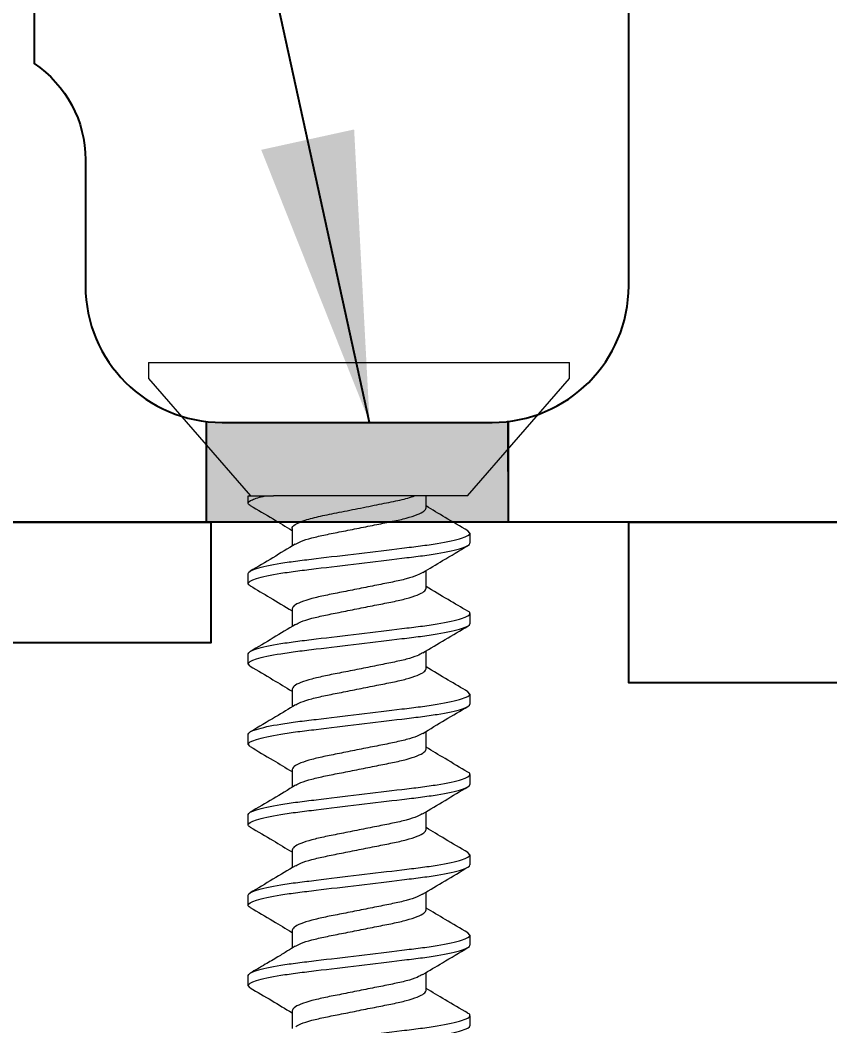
# Model space of a CAD drawing. Extents: x 0 to 79.8, y 0 to 38.2.
# Drawn here: x 55.965 to 56.469, y 29.3 to 29.926 of the extents above; entities that cross this region are included whole.
import ezdxf

# ---------------------------------------------------------------- set-up
doc = ezdxf.new("R2010")
doc.units = 0
doc.header["$MEASUREMENT"] = 0
doc.linetypes.add('SLD-Solid', pattern=[0])
doc.layers.get('0').update_dxf_attribs({"linetype": 'CONTINUOUS'})
doc.layers.get('DEFPOINTS').update_dxf_attribs({"color": 1, "linetype": 'CONTINUOUS'})
for name, color, linetype in [('FRAME', 1, 'CONTINUOUS'), ('TEXT', 7, 'CONTINUOUS'), ('WEEPING', 7, 'CONTINUOUS')]:
    doc.layers.add(name, color=color, linetype=linetype)
doc.styles.add('ROMANS', font='romans')
doc.styles.get("Standard").update_dxf_attribs({"font": 'simplex.shx'})
doc.dimstyles.new('QUARTER', dxfattribs={"dimscale": 4, "dimtxt": 0.06, "dimasz": 0.04999999999999999, "dimexe": 0.06, "dimexo": 0.032, "dimgap": 0.021, "dimtad": 0, "dimdec": 4, "dimzin": 4, "dimdsep": 46, "dimlunit": 5, "dimtxsty": 'ROMANS', "dimcen": 0.09, "dimadec": 0, "dimazin": 1, "dimtfac": 1, "dimtdec": 4, "dimtofl": 0, "dimtmove": 0, "dimatfit": 3, "dimfxl": 0, "dimtolj": 1, "dimtzin": 0, "dimarcsym": 0})
doc.dimstyles.get("Standard").update_dxf_attribs({"dimtxt": 0.18, "dimasz": 0.18, "dimexe": 0.18, "dimexo": 0.0625, "dimgap": 0.09, "dimtad": 0, "dimtih": 1, "dimtoh": 1, "dimdec": 4, "dimzin": 0, "dimdsep": 46, "dimtxsty": 'Standard', "dimcen": 0.09, "dimadec": 0, "dimazin": 0, "dimtfac": 1, "dimtdec": 4, "dimtofl": 0, "dimtmove": 0, "dimatfit": 3, "dimfxl": 0, "dimtolj": 1, "dimtzin": 0, "dimarcsym": 0})

# ---------------------------------------------------------------- blocks, each defined once
blk = doc.blocks.new('*D42')
at = {"color": 0, "lineweight": -2}
for p, q in [((50.76584765207944, 35.34325990862439), (50.76584765207944, 33.82297986878274)), ((50.76584765207944, 28.68327125751251), (50.76584765207944, 30.20355129735416)), ((55.5566483916478, 28.48327125751251), (50.52584765207944, 28.48327125751251))]:
    blk.add_line(p, q, dxfattribs=at)
at = {"color": 0}
for points in [[(50.73251431874611, 35.34325990862439), (50.79918098541278, 35.34325990862439), (50.76584765207944, 35.54325990862439)], [(50.73251431874611, 28.68327125751251), (50.79918098541278, 28.68327125751251), (50.76584765207944, 28.48327125751251)]]:
    blk.add_solid(points, dxfattribs=at)
at = {"layer": 'DEFPOINTS', "color": 0}
for p in [(50.76584765207944, 35.54325990862439), (56.13251204893164, 35.54325990862439), (55.6846483916478, 28.48327125751251)]:
    blk.add_point(p, dxfattribs=at)
at = {"color": 0, "insert": (50.76584765207944, 32.01326558306843), "char_height": 0.24, "attachment_point": 5, "rotation": 90, "style": 'ROMANS'}
blk.add_mtext('\\A1;NET FRAME HEIGHT', dxfattribs=at)
blk = doc.blocks.new('*D44')
at = {"color": 0, "lineweight": -2}
for p, q in [((51.69268069842535, 35.34325990862438), (51.69268069842535, 35.19369391089027)), ((51.69268069842535, 29.81327077029903), (51.69268069842535, 29.96283676803312)), ((55.70589839164796, 29.61327077029903), (51.45268069842535, 29.61327077029903))]:
    blk.add_line(p, q, dxfattribs=at)
at = {"color": 0}
for points in [[(51.65934736509202, 35.34325990862438), (51.72601403175868, 35.34325990862438), (51.69268069842535, 35.54325990862438)], [(51.65934736509202, 29.81327077029903), (51.72601403175868, 29.81327077029903), (51.69268069842535, 29.61327077029903)]]:
    blk.add_solid(points, dxfattribs=at)
at = {"layer": 'DEFPOINTS', "color": 0}
for p in [(51.69268069842535, 35.54325990862438), (56.13251204893159, 35.54325990862438), (55.83389839164796, 29.61327077029903)]:
    blk.add_point(p, dxfattribs=at)
at = {"color": 0, "insert": (51.69268069842534, 32.57826533946168), "char_height": 0.24, "attachment_point": 5, "rotation": 90, "style": 'ROMANS'}
blk.add_mtext('\\A1;JAMB HEIGHT (NHF-1.125")', dxfattribs=at)
blk = doc.blocks.new('3749-SILL')
for points in [[(0.5300000000000011, -0.5540004872134574), (0.5300000000000011, -0.3659999999999997), (0.5300000000000153, -0.3119999999999976, -0.414213562373095), (0.5500000000000114, -0.2920000000000016), (0.5505000000000138, -0.2920000000000087, -0.4142135623732017), (0.5700000000000216, -0.3114999999999952), (0.5699999999999363, -0.3275000000000006, 0.4142135623732224), (0.5944999999999254, -0.3520000000000039), (0.5954999999999302, -0.3519999999999897, 0.414213562373095), (0.6199999999999193, -0.3275000000000006), (0.6200000000000045, -0.0764999999999958, 0.4142135623730526), (0.5955000000000155, -0.05200000000000671), (0.5945000000000107, -0.0519999999999925, 0.4142135623730949), (0.5700000000000216, -0.07650000000001), (0.5700000000000358, -0.09250000000000114, -0.4142135623733084), (0.5505000000000138, -0.112000000000009), (0.549500000000009, -0.1119999999999948, -0.4142135623733084), (0.5300000000000011, -0.09250000000000114), (0.5300000000000011, -0.03000000000000114, -0.414213562373017), (0.5700000000000074, 0.009999999999990905), (0.5927576328495547, 0.009999999999990905), (0.610000000000003, 0.009999999999990905, -0.4142135623731044), (0.735000000000003, -0.1150000000000126)], [(0.6665989560165713, -0.7000004872134671), (0.01000000000000512, -0.70000048721346, -0.4142135623733031), (0, -0.6900004872134691), (0, -0.656000487213463, -0.4142135623734073), (0.01000000000000512, -0.646000487213465), (0.1200000000000045, -0.6460004872134721, 0.414213562372991), (0.1299999999999955, -0.6360004872134599), (0.1299999999999955, -0.4746324154477151, 0.5285491067761589), (0.1163456096550419, -0.4653240626822353), (0.02184702455195975, -0.5024235072041847, -0.5285491067762694), (1.4210854715202e-14, -0.4875301427794199), (0, 0, -0.4142135623734073)], [(0.1599999999999966, -0.3119999999999976), (0.1599999999999966, -0.4147658972593291, -0.2504916501726727), (0.1920000000000073, -0.474632415447708), (0.1920000000000073, -0.5530004872134668, 0.4142135623731071), (0.277000000000001, -0.6380004872134695), (0.4450000000000216, -0.6380004872134624, 0.4142135623730828), (0.5300000000000296, -0.5530004872134597)]]:
    blk.add_lwpolyline(points, format="xyb")
blk = doc.blocks.new('25559')
at = {"color": 7, "linetype": 'SLD-Solid', "lineweight": 15}
for p, q in [((0.00999998447932171, 0.1309999983434977), (0, 0.1309999983434977)), ((0, 0), (0, 0.1309999983434977)), ((0.08299998117713869, 0.06754206599828194), (0.00999998447932171, 0.1309999983434977)), ((0.1062499725912502, 0.06899999832279491), (0.1048150758339688, 0.06775008276193262)), ((0.1062499725912502, 0.06899999832279491), (0.1124999537242672, 0.06899999832279491)), ((0.1562499683203669, 0.06899999832279491), (0.1624999494533839, 0.06899999832279491)), ((0.2062499640494835, 0.06899999832279491), (0.2048183672540773, 0.06775296564529754)), ((0.2062499640494835, 0.06899999832279491), (0.2124999451825005, 0.06899999832279491)), ((0.2562499597786001, 0.06899999832279491), (0.2624999775778605, 0.06899999832279491)), ((0.3062499555077096, 0.06899999832279491), (0.3047983022773337, 0.06773548959716891)), ((0.3062499555077096, 0.06899999832279491), (0.31249997330697, 0.06899999832279491)), ((0.3562499879030696, 0.06899999832279491), (0.35480775789717, 0.06774372116873906)), ((0.3562499879030696, 0.06899999832279491), (0.3624999690360937, 0.06899999832279491)), ((0.4062499836321862, 0.06899999832279491), (0.4124999647652032, 0.06899999832279491)), ((0.08299998117713869, 0.06754206599828194), (0.08299998117713869, -0.05314670187809156)), ((0.09049998786974811, 0.04172019887803913), (0.08299998117713869, 0.04172019887803913)), ((0.1404999835988647, 0.04172019887803913), (0.1294517845619367, 0.04172019887803913)), ((0.1904999793279814, 0.04172019887803913), (0.1794554469153624, 0.04172019887803913)), ((0.240499975057098, 0.04172019887803913), (0.229458009281494, 0.04172019887803913)), ((0.2904999707862146, 0.04172019887803913), (0.2794585550042541, 0.04172019887803913)), ((0.3404999665153312, 0.04172019887803913), (0.3294580007397272, 0.04172019887803913)), ((0.3904999622444478, 0.04172019887803913), (0.3794561631566893, 0.04172019887803913)), ((0, -0.1309999983434977), (0, 0)), ((0.1032499405812075, -0.04172019887803913), (0.1142936663364793, -0.04172019887803913)), ((0.1532499363103241, -0.04172019887803913), (0.1642914620910076, -0.04172019887803913)), ((0.2032500053719275, -0.04172019887803913), (0.214293804459686, -0.04172019887803913)), ((0.2532499644348007, -0.04172019887803913), (0.2642915268817276, -0.04172019887803913)), ((0.3032499601639174, -0.04172019887803913), (0.3142921826032179, -0.04172019887803913)), ((0.353249955893034, -0.04172019887803913), (0.3643246646237159, -0.04172019887803913)), ((0.403249988288394, -0.04172019887803913), (0.4142905240805135, -0.04172019887803913)), ((0.08299998117713869, -0.06899999832279491), (0.08299998117713869, -0.05832793077408382)), ((0.00999998447932171, -0.1309999983434977), (0.08299998117713869, -0.06754206599828194)), ((0.1889305907910241, -0.06775380438560319), (0.1874999473179457, -0.06899999832279491)), ((0.2389440796976032, -0.06774210327077412), (0.2374999430470552, -0.06899999832279491)), ((0.3889371736312484, -0.06774810736808945), (0.3874999669006485, -0.06899999832279491)), ((0.08749995585971249, -0.06899999832279491), (0.08299998117713869, -0.06899999832279491)), ((0.137499951588822, -0.06899999832279491), (0.131249970455805, -0.06899999832279491)), ((0.1874999473179457, -0.06899999832279491), (0.1812499661849216, -0.06899999832279491)), ((0.2374999430470552, -0.06899999832279491), (0.2312499619140382, -0.06899999832279491)), ((0.2874999754424152, -0.06899999832279491), (0.2812499576431549, -0.06899999832279491)), ((0.3374999711715319, -0.06899999832279491), (0.3312499900385149, -0.06899999832279491)), ((0.3874999669006485, -0.06899999832279491), (0.3812499857676315, -0.06899999832279491)), ((0, -0.1309999983434977), (0.00999998447932171, -0.1309999983434977))]:
    blk.add_line(p, q, dxfattribs=at)
for points, knots in [([(0.1312499724269856, -0.0689999999999884), (0.1303478626313748, -0.0689999999999884), (0.1292963103142384, -0.06732069762327342), (0.1270932361714685, -0.06032598277693069), (0.1259478589153744, -0.05501784534993703), (0.1243607226230026, -0.04534187172058068), (0.1238533182178685, -0.04184291922157968), (0.1229053203646373, -0.0345452344224384), (0.1224642237022593, -0.0307540005592557), (0.1209795177337369, -0.01846063513988838), (0.1198664273954506, -0.009244247138866513), (0.1176335174585219, 0.009244247138866513), (0.1165204271202356, 0.01846063513988838), (0.1150357211517132, 0.0307540005592557), (0.1145946244893281, 0.0345452344224384), (0.113646626636104, 0.04184291922157968), (0.1131392222309699, 0.04534187172058068), (0.1115520859385981, 0.05501784534993703), (0.110406708682504, 0.06032598277693069), (0.1082036345397341, 0.06732069762327342), (0.1071520822225978, 0.0689999999999884), (0.106249972426987, 0.0689999999999884)], [0, 0, 0, 0, 0.1249999999999997, 0.1249999999999997, 0.2499999999999994, 0.2499999999999994, 0.3124999999999994, 0.3124999999999994, 0.3749999999999994, 0.3749999999999994, 0.4999999999999997, 0.4999999999999997, 0.625, 0.625, 0.6875, 0.6875, 0.7499999999999999, 0.7499999999999999, 0.875, 0.875, 1, 1, 1, 1]), ([(0.137499972426987, -0.0689999999999884), (0.1365978626313762, -0.0689999999999884), (0.1355463103142398, -0.06732069762327342), (0.1333432361714699, -0.06032598277693069), (0.1321978589153758, -0.05501784534993703), (0.130610722623004, -0.04534187172058068), (0.1301033182178699, -0.04184291922157968), (0.1291553203646387, -0.0345452344224384), (0.1287142237022607, -0.0307540005592557), (0.1272295177337384, -0.01846063513988838), (0.1261164273954449, -0.009244247138866513), (0.1238835174585233, 0.009244247138866513), (0.122770427120237, 0.01846063513988838), (0.1212857211517147, 0.0307540005592557), (0.1208446244893295, 0.0345452344224384), (0.1198966266361055, 0.04184291922157968), (0.1193892222309714, 0.04534187172058068), (0.1178020859385995, 0.05501784534993703), (0.1166567086825054, 0.06032598277693069), (0.1144536345397356, 0.06732069762327342), (0.1134020822225921, 0.0689999999999884), (0.1124999724269884, 0.0689999999999884)], [0, 0, 0, 0, 0.125, 0.125, 0.25, 0.25, 0.3125000000000002, 0.3125000000000002, 0.3750000000000003, 0.3750000000000003, 0.5000000000000006, 0.5000000000000006, 0.6250000000000008, 0.6250000000000008, 0.6875000000000007, 0.6875000000000007, 0.7500000000000006, 0.7500000000000006, 0.8750000000000003, 0.8750000000000003, 1, 1, 1, 1]), ([(0.1562499683203669, 0.06899999832279491), (0.1557826036316285, 0.06899356492706943), (0.1553098066141558, 0.0689870567539117), (0.1547862541294975, 0.06770622490131473), (0.1547802386321422, 0.06769150843857119)], [0, 0, 0, 0, 0.9885102305213792, 1, 1, 1, 1]), ([(0.1812499724269827, -0.0689999999999884), (0.180347862631379, -0.0689999999999884), (0.1792963103142355, -0.06732069762327342), (0.1770932361714657, -0.06032598277693069), (0.1759478589153716, -0.05501784534993703), (0.1743607226230068, -0.04534187172058068), (0.1738533182178656, -0.04184291922157968), (0.1729053203646416, -0.0345452344224384), (0.1724642237022564, -0.0307540005592557), (0.1709795177337341, -0.01846063513988838), (0.1698664273954478, -0.009244247138866513), (0.1676335174585262, 0.009244247138866513), (0.1665204271202327, 0.01846063513988838), (0.1650357211517104, 0.0307540005592557), (0.1645946244893324, 0.03454523442246682), (0.1636466266361083, 0.04184291922157968), (0.1631392222309671, 0.04534187172058068), (0.1615520859385953, 0.05501784534993703), (0.1604067086825012, 0.06032598277693069), (0.1582036345397384, 0.06732069762327342), (0.1571520822225949, 0.0689999999999884), (0.1562499724269841, 0.0689999999999884)], [0, 0, 0, 0, 0.1249999999999999, 0.1249999999999999, 0.2499999999999998, 0.2499999999999998, 0.3124999999999997, 0.3124999999999997, 0.3749999999999997, 0.3749999999999997, 0.4999999999999997, 0.4999999999999997, 0.6249999999999997, 0.6249999999999997, 0.6874999999999997, 0.6874999999999997, 0.7499999999999998, 0.7499999999999998, 0.8749999999999999, 0.8749999999999999, 1, 1, 1, 1]), ([(0.1874999724269841, -0.0689999999999884), (0.1865978626313733, -0.0689999999999884), (0.185546310314237, -0.06732069762327342), (0.1833432361714671, -0.06032598277693069), (0.182197858915373, -0.05501784534993703), (0.1806107226230012, -0.04534187172058068), (0.1801033182178671, -0.04184291922157968), (0.179155320364643, -0.0345452344224384), (0.1787142237022579, -0.0307540005592557), (0.1772295177337355, -0.01846063513988838), (0.1761164273954492, -0.009244247138866513), (0.1738835174585205, 0.009244247138866513), (0.1727704271202342, 0.01846063513988838), (0.1712857211517118, 0.0307540005592557), (0.1708446244893338, 0.03454523442246682), (0.1698966266361026, 0.04184291922157968), (0.1693892222309685, 0.04534187172058068), (0.1678020859386038, 0.05501784534993703), (0.1666567086825026, 0.06032598277693069), (0.1644536345397398, 0.06732069762327342), (0.1634020822225963, 0.0689999999999884), (0.1624999724269856, 0.0689999999999884)], [0, 0, 0, 0, 0.125, 0.125, 0.2500000000000001, 0.2500000000000001, 0.3125000000000001, 0.3125000000000001, 0.3750000000000002, 0.3750000000000002, 0.5000000000000001, 0.5000000000000001, 0.625, 0.625, 0.6875, 0.6875, 0.75, 0.75, 0.875, 0.875, 1, 1, 1, 1]), ([(0.231249972426987, -0.0689999999999884), (0.2303478626313762, -0.0689999999999884), (0.2292963103142398, -0.06732069762327342), (0.2270932361714699, -0.06032598277693069), (0.2259478589153758, -0.05501784534993703), (0.224360722623004, -0.04534187172058068), (0.2238533182178699, -0.04184291922157968), (0.2229053203646387, -0.03454523442246682), (0.2224642237022607, -0.0307540005592557), (0.2209795177337384, -0.01846063513988838), (0.219866427395452, -0.009244247138866513), (0.2176335174585233, 0.009244247138866513), (0.216520427120237, 0.01846063513988838), (0.2150357211517147, 0.0307540005592557), (0.2145946244893366, 0.0345452344224384), (0.2136466266361055, 0.04184291922157968), (0.2131392222309714, 0.04534187172058068), (0.2115520859385995, 0.05501784534993703), (0.2104067086825054, 0.06032598277693069), (0.2082036345397356, 0.06732069762327342), (0.2071520822225921, 0.0689999999999884), (0.2062499724269884, 0.0689999999999884)], [0, 0, 0, 0, 0.1249999999999998, 0.1249999999999998, 0.2499999999999996, 0.2499999999999996, 0.3124999999999995, 0.3124999999999995, 0.3749999999999995, 0.3749999999999995, 0.4999999999999996, 0.4999999999999996, 0.6249999999999996, 0.6249999999999996, 0.6874999999999997, 0.6874999999999997, 0.7499999999999998, 0.7499999999999998, 0.8749999999999999, 0.8749999999999999, 1, 1, 1, 1]), ([(0.2374999724269884, -0.0689999999999884), (0.2365978626313776, -0.0689999999999884), (0.2355463103142341, -0.06732069762327342), (0.2333432361714642, -0.06032598277693069), (0.2321978589153701, -0.05501784534993703), (0.2306107226230054, -0.04534187172058068), (0.2301033182178713, -0.04184291922157968), (0.2291553203646401, -0.03454523442246682), (0.228714223702255, -0.0307540005592557), (0.2272295177337327, -0.01846063513988838), (0.2261164273954535, -0.009244247138866513), (0.2238835174585248, 0.009244247138866513), (0.2227704271202384, 0.01846063513988838), (0.2212857211517161, 0.0307540005592557), (0.220844624489331, 0.0345452344224384), (0.2198966266361069, 0.04184291922157968), (0.2193892222309728, 0.04534187172058068), (0.217802085938601, 0.05501784534993703), (0.2166567086825069, 0.06032598277693069), (0.214453634539737, 0.06732069762327342), (0.2134020822225935, 0.0689999999999884), (0.2124999724269827, 0.0689999999999884)], [0, 0, 0, 0, 0.125, 0.125, 0.2500000000000001, 0.2500000000000001, 0.3125000000000001, 0.3125000000000001, 0.3750000000000003, 0.3750000000000003, 0.5000000000000003, 0.5000000000000003, 0.6250000000000003, 0.6250000000000003, 0.6875000000000002, 0.6875000000000002, 0.7500000000000002, 0.7500000000000002, 0.8750000000000001, 0.8750000000000001, 1, 1, 1, 1]), ([(0.2562499597786001, 0.06899999832279491), (0.2557823661496812, 0.06899033353209916), (0.2553056215637355, 0.06898047959833775), (0.254778073021356, 0.06768627928931892), (0.2547679468989372, 0.06766143753597476)], [0, 0, 0, 0, 0.9808053257506866, 1, 1, 1, 1]), ([(0.2812499724269841, -0.0689999999999884), (0.2803478626313733, -0.0689999999999884), (0.279296310314237, -0.06732069762327342), (0.2770932361714671, -0.06032598277693069), (0.275947858915373, -0.05501784534993703), (0.2743607226230012, -0.04534187172058068), (0.2738533182178671, -0.04184291922157968), (0.272905320364643, -0.0345452344224384), (0.2724642237022579, -0.0307540005592557), (0.2709795177337355, -0.01846063513988838), (0.2698664273954492, -0.009244247138866513), (0.2676335174585205, 0.009244247138866513), (0.2665204271202342, 0.01846063513988838), (0.2650357211517118, 0.0307540005592557), (0.2645946244893338, 0.03454523442246682), (0.2636466266361026, 0.04184291922157968), (0.2631392222309685, 0.04534187172058068), (0.2615520859385967, 0.05501784534993703), (0.2604067086825026, 0.06032598277693069), (0.2582036345397327, 0.06732069762327342), (0.2571520822225963, 0.0689999999999884), (0.2562499724269856, 0.0689999999999884)], [0, 0, 0, 0, 0.1249999999999999, 0.1249999999999999, 0.2499999999999999, 0.2499999999999999, 0.3124999999999999, 0.3124999999999999, 0.3749999999999999, 0.3749999999999999, 0.5, 0.5, 0.625, 0.625, 0.6875000000000001, 0.6875000000000001, 0.7500000000000002, 0.7500000000000002, 0.8750000000000001, 0.8750000000000001, 1, 1, 1, 1]), ([(0.2874999724269856, -0.0689999999999884), (0.2865978626313748, -0.0689999999999884), (0.2855463103142313, -0.06732069762327342), (0.2833432361714614, -0.06032598277693069), (0.2821978589153673, -0.05501784534993703), (0.2806107226230026, -0.04534187172058068), (0.2801033182178685, -0.04184291922157968), (0.2791553203646373, -0.0345452344224384), (0.2787142237022522, -0.0307540005592557), (0.2772295177337369, -0.01846063513988838), (0.2761164273954506, -0.009244247138866513), (0.2738835174585219, 0.009244247138866513), (0.2727704271202356, 0.01846063513988838), (0.2712857211517132, 0.0307540005592557), (0.2708446244893281, 0.03454523442246682), (0.269896626636104, 0.04184291922157968), (0.2693892222309699, 0.04534187172058068), (0.2678020859385981, 0.05501784534993703), (0.266656708682504, 0.06032598277693069), (0.2644536345397341, 0.06732069762327342), (0.2634020822225978, 0.0689999999999884), (0.262499972426987, 0.0689999999999884)], [0, 0, 0, 0, 0.125, 0.125, 0.2499999999999999, 0.2499999999999999, 0.3124999999999999, 0.3124999999999999, 0.3749999999999999, 0.3749999999999999, 0.5, 0.5, 0.625, 0.625, 0.6875000000000001, 0.6875000000000001, 0.7500000000000001, 0.7500000000000001, 0.8750000000000001, 0.8750000000000001, 1, 1, 1, 1]), ([(0.3312499724269884, -0.0689999999999884), (0.3303478626313776, -0.0689999999999884), (0.3292963103142341, -0.06732069762327342), (0.3270932361714642, -0.06032598277693069), (0.3259478589153701, -0.05501784534993703), (0.3243607226229983, -0.04534187172058068), (0.3238533182178713, -0.04184291922157968), (0.3229053203646401, -0.0345452344224384), (0.322464223702255, -0.0307540005592557), (0.3209795177337327, -0.01846063513988838), (0.3198664273954464, -0.009244247138866513), (0.3176335174585248, 0.009244247138866513), (0.3165204271202384, 0.01846063513988838), (0.3150357211517161, 0.0307540005592557), (0.314594624489331, 0.03454523442246682), (0.3136466266360998, 0.04184291922157968), (0.3131392222309728, 0.04534187172058068), (0.311552085938601, 0.05501784534993703), (0.3104067086825069, 0.06032598277693069), (0.308203634539737, 0.06732069762327342), (0.3071520822225935, 0.0689999999999884), (0.3062499724269827, 0.0689999999999884)], [0, 0, 0, 0, 0.1249999999999999, 0.1249999999999999, 0.2499999999999999, 0.2499999999999999, 0.3124999999999999, 0.3124999999999999, 0.3749999999999999, 0.3749999999999999, 0.5, 0.5, 0.625, 0.625, 0.6875, 0.6875, 0.75, 0.75, 0.875, 0.875, 1, 1, 1, 1]), ([(0.3374999724269827, -0.0689999999999884), (0.336597862631379, -0.0689999999999884), (0.3355463103142355, -0.06732069762327342), (0.3333432361714657, -0.06032598277693069), (0.3321978589153716, -0.05501784534993703), (0.3306107226230068, -0.04534187172058068), (0.3301033182178656, -0.04184291922157968), (0.3291553203646416, -0.0345452344224384), (0.3287142237022564, -0.0307540005592557), (0.3272295177337341, -0.01846063513988838), (0.3261164273954478, -0.009244247138866513), (0.3238835174585262, 0.009244247138866513), (0.3227704271202327, 0.01846063513988838), (0.3212857211517104, 0.0307540005592557), (0.3208446244893324, 0.03454523442246682), (0.3198966266361083, 0.04184291922157968), (0.3193892222309671, 0.04534187172058068), (0.3178020859385953, 0.05501784534993703), (0.3166567086825012, 0.06032598277693069), (0.3144536345397313, 0.06732069762327342), (0.3134020822225949, 0.0689999999999884), (0.3124999724269841, 0.0689999999999884)], [0, 0, 0, 0, 0.1249999999999999, 0.1249999999999999, 0.2499999999999998, 0.2499999999999998, 0.3124999999999998, 0.3124999999999998, 0.3749999999999999, 0.3749999999999999, 0.5000000000000001, 0.5000000000000001, 0.6250000000000002, 0.6250000000000002, 0.6875000000000002, 0.6875000000000002, 0.7500000000000001, 0.7500000000000001, 0.8750000000000001, 0.8750000000000001, 1, 1, 1, 1]), ([(0.3812499724269856, -0.0689999999999884), (0.3803478626313748, -0.0689999999999884), (0.3792963103142313, -0.06732069762327342), (0.3770932361714614, -0.06032598277693069), (0.3759478589153673, -0.05501784534993703), (0.3743607226230026, -0.04534187172058068), (0.3738533182178685, -0.04184291922157968), (0.3729053203646373, -0.0345452344224384), (0.3724642237022593, -0.0307540005592557), (0.3709795177337369, -0.01846063513988838), (0.3698664273954506, -0.009244247138866513), (0.3676335174585219, 0.009244247138866513), (0.3665204271202356, 0.01846063513988838), (0.3650357211517132, 0.0307540005592557), (0.3645946244893281, 0.0345452344224384), (0.363646626636104, 0.04184291922157968), (0.3631392222309699, 0.04534187172058068), (0.3615520859385981, 0.05501784534993703), (0.360406708682504, 0.06032598277693069), (0.3582036345397341, 0.06732069762327342), (0.3571520822225978, 0.0689999999999884), (0.356249972426987, 0.0689999999999884)], [0, 0, 0, 0, 0.125, 0.125, 0.25, 0.25, 0.3125, 0.3125, 0.375, 0.375, 0.5, 0.5, 0.625, 0.625, 0.6874999999999999, 0.6874999999999999, 0.7499999999999999, 0.7499999999999999, 0.875, 0.875, 1, 1, 1, 1]), ([(0.387499972426987, -0.0689999999999884), (0.3865978626313762, -0.0689999999999884), (0.3855463103142327, -0.06732069762327342), (0.3833432361714699, -0.06032598277693069), (0.3821978589153687, -0.05501784534993703), (0.380610722623004, -0.04534187172058068), (0.3801033182178628, -0.04184291922157968), (0.3791553203646387, -0.0345452344224384), (0.3787142237022607, -0.0307540005592557), (0.3772295177337384, -0.01846063513988838), (0.3761164273954449, -0.009244247138866513), (0.3738835174585233, 0.009244247138866513), (0.372770427120237, 0.01846063513988838), (0.3712857211517147, 0.0307540005592557), (0.3708446244893295, 0.0345452344224384), (0.3698966266361055, 0.04184291922157968), (0.3693892222309714, 0.04534187172058068), (0.3678020859385995, 0.05501784534993703), (0.3666567086825054, 0.06032598277693069), (0.3644536345397356, 0.06732069762327342), (0.3634020822225921, 0.0689999999999884), (0.3624999724269884, 0.0689999999999884)], [0, 0, 0, 0, 0.125, 0.125, 0.2500000000000001, 0.2500000000000001, 0.3124999999999999, 0.3124999999999999, 0.3749999999999998, 0.3749999999999998, 0.4999999999999999, 0.4999999999999999, 0.6249999999999999, 0.6249999999999999, 0.6874999999999998, 0.6874999999999998, 0.7499999999999998, 0.7499999999999998, 0.875, 0.875, 1, 1, 1, 1]), ([(0.4062499836321862, 0.06899999832279491), (0.4057824808354269, 0.06899582240026803), (0.4053121701988331, 0.06899162139697523), (0.4047920855097686, 0.06772035538176624), (0.4047889805098208, 0.06771276569301676)], [0, 0, 0, 0, 0.9940298185777356, 1, 1, 1, 1]), ([(0.4312499724269827, -0.0689999999999884), (0.430347862631379, -0.0689999999999884), (0.4292963103142355, -0.06732069762327342), (0.4270932361714657, -0.06032598277693069), (0.4259478589153716, -0.05501784534993703), (0.4243607226230068, -0.04534187172058068), (0.4238533182178656, -0.04184291922157968), (0.4229053203646416, -0.03454523442246682), (0.4224642237022564, -0.0307540005592557), (0.4209795177337341, -0.01846063513988838), (0.4198664273954478, -0.009244247138866513), (0.4176335174585262, 0.009244247138866513), (0.4165204271202327, 0.01846063513988838), (0.4150357211517104, 0.0307540005592557), (0.4145946244893324, 0.0345452344224384), (0.4136466266361083, 0.04184291922157968), (0.4131392222309671, 0.04534187172058068), (0.4115520859386024, 0.05501784534993703), (0.4104067086825083, 0.06032598277693069), (0.4082036345397384, 0.06732069762327342), (0.4071520822225949, 0.0689999999999884), (0.4062499724269841, 0.0689999999999884)], [0, 0, 0, 0, 0.125, 0.125, 0.2499999999999999, 0.2499999999999999, 0.3125, 0.3125, 0.375, 0.375, 0.5, 0.5, 0.625, 0.625, 0.6875, 0.6875, 0.7499999999999999, 0.7499999999999999, 0.875, 0.875, 1, 1, 1, 1]), ([(0.4374999724269841, -0.0689999999999884), (0.4365978626313733, -0.0689999999999884), (0.435546310314237, -0.06732069762327342), (0.4333432361714671, -0.06032598277693069), (0.432197858915373, -0.05501784534993703), (0.4306107226230012, -0.04534187172058068), (0.4301033182178671, -0.04184291922157968), (0.429155320364643, -0.03454523442246682), (0.4287142237022579, -0.0307540005592557), (0.4272295177337355, -0.01846063513988838), (0.4261164273954492, -0.009244247138866513), (0.4238835174585205, 0.009244247138866513), (0.4227704271202342, 0.01846063513988838), (0.4212857211517189, 0.0307540005592557), (0.4208446244893338, 0.0345452344224384), (0.4198966266361026, 0.04184291922157968), (0.4193892222309685, 0.04534187172058068), (0.4178020859386038, 0.05501784534993703), (0.4166567086825097, 0.06032598277693069), (0.4144536345397398, 0.06732069762327342), (0.4134020822225963, 0.0689999999999884), (0.4124999724269856, 0.0689999999999884)], [0, 0, 0, 0, 0.125, 0.125, 0.2499999999999999, 0.2499999999999999, 0.3125, 0.3125, 0.375, 0.375, 0.5, 0.5, 0.625, 0.625, 0.6875, 0.6875, 0.7499999999999999, 0.7499999999999999, 0.875, 0.875, 1, 1, 1, 1]), ([(0.1048160291562823, 0.06776498300646949), (0.1020266228155577, 0.06302722844000641), (0.09690098785342371, 0.05432143319850979), (0.09167417840533432, 0.04566550878016074), (0.08929183515977002, 0.04172019887803913)], [0, 0, 0, 0, 0.5442069833947524, 1, 1, 1, 1]), ([(0.1306218777115902, 0.03977548092692018), (0.1281694676207579, 0.04383697777072371), (0.1225776784271204, 0.0530976777842227), (0.1170747309186098, 0.06243605763771143), (0.1139852298995621, 0.06767887233456804)], [0, 0, 0, 0, 0.4385734164694634, 1, 1, 1, 1]), ([(0.1547811919544628, 0.06770675701241657), (0.1523742434776736, 0.06361965888530108), (0.1472537726342509, 0.05492488747830748), (0.14205139734689, 0.04629401160681823), (0.1392944708583883, 0.04172019887803913)], [0, 0, 0, 0, 0.4700638965425827, 1, 1, 1, 1]), ([(0.1806655796024756, 0.03970732754757478), (0.177868649567813, 0.04434089766041893), (0.1722476280134018, 0.05365303530970778), (0.1667196640270348, 0.06303658527158973), (0.163942326124257, 0.06775103150096129)], [0, 0, 0, 0, 0.4975839369380017, 1, 1, 1, 1]), ([(0.2048195405738511, 0.06777072585677502), (0.2023926080985703, 0.06364931578599453), (0.1972661292341868, 0.05494354344392605), (0.1920410794012426, 0.046281522272551), (0.189289626643415, 0.04172019887803913)], [0, 0, 0, 0, 0.4734111930410915, 1, 1, 1, 1]), ([(0.2307414744547955, 0.03958653977625204), (0.2279283793356868, 0.04424379473758222), (0.222270231483094, 0.05361121249015355), (0.2167214052008291, 0.06303211865665048), (0.2139313219804464, 0.06776917670802618)], [0, 0, 0, 0, 0.4971759650679533, 1, 1, 1, 1]), ([(0.2547695602136315, 0.06768707640645744), (0.2519868944589376, 0.06295977078798387), (0.2468726049050645, 0.05427140794679985), (0.2416658303863031, 0.04565050217135536), (0.239292042344573, 0.04172019887803913)], [0, 0, 0, 0, 0.5440962474604328, 1, 1, 1, 1]), ([(0.2807889529687202, 0.03950928400203679), (0.2779724878015983, 0.04416974746257551), (0.2723065663465292, 0.05354526547705518), (0.266753229998514, 0.06297734873959371), (0.263960394040339, 0.06772085059961341)], [0, 0, 0, 0, 0.4970886358831252, 1, 1, 1, 1]), ([(0.3048009422468425, 0.06773989412963033), (0.3020087226685746, 0.06299622337053279), (0.2968893792635754, 0.05429902784723595), (0.2916658835674255, 0.04565125661261504), (0.2892914147475523, 0.04172019887803913)], [0, 0, 0, 0, 0.5454253323844276, 0.9999999999999999, 0.9999999999999999, 0.9999999999999999, 0.9999999999999999]), ([(0.3307512191336883, 0.03957079162483979), (0.3279461789134075, 0.044213106827101), (0.322306594606431, 0.05354656585328144), (0.316767785640792, 0.0629532152049137), (0.3139838928312741, 0.06768114564161465)], [0, 0, 0, 0, 0.4973842162112512, 1, 1, 1, 1]), ([(0.3548083078908206, 0.06775214065481805), (0.3520307063254791, 0.06303565649764664), (0.3469018351117299, 0.05432661769026481), (0.3416855687060121, 0.04568283681155094), (0.3392942337773945, 0.04172019887803913)], [0, 0, 0, 0, 0.5415619635541834, 1, 1, 1, 1]), ([(0.3807245218378341, 0.03961378737815835), (0.3782486009433939, 0.0437105056587086), (0.3726050606361468, 0.05304844323003977), (0.3670639498015333, 0.06245316775931542), (0.3639538222410579, 0.06773187338896491)], [0, 0, 0, 0, 0.4387176771405727, 1, 1, 1, 1]), ([(0.4047894938372281, 0.06772075435074498), (0.4019974553672512, 0.06297682902967949), (0.3968817064302925, 0.05428470992777079), (0.391662206494658, 0.04564471600400566), (0.3892913695395492, 0.04172019887803913)], [0, 0, 0, 0, 0.5457731613464917, 1, 1, 1, 1]), ([(0.1130907935655046, -0.03950921525284912), (0.1125073452438059, -0.03851651032400127), (0.1111956840882726, -0.03628479168557419), (0.1091269862224351, -0.02975356060733247), (0.1071673507242892, -0.02110528934093736), (0.1052033328979007, -0.01096732637435593), (0.102999973244394, -1.198475189312376e-06), (0.1007964813073272, 0.01097200948990462), (0.09883325004233257, 0.02108959121338216), (0.09687015381283004, 0.02981281763035781), (0.09466668896600794, 0.0365240139580294), (0.0924630845563712, 0.04090436606102799), (0.09114619401027824, 0.04145164553597169), (0.09049998786974811, 0.04172019887803913)], [0, 0, 0, 0, 0.07545212249771337, 0.1696253369889661, 0.2603617256972677, 0.3510979856770322, 0.4452713210163289, 0.5394445376135186, 0.630180908448421, 0.7209171863016065, 0.8150904007928592, 0.909263743441154, 1, 1, 1, 1]), ([(0.1306049379072789, 0.03961351238132238), (0.131206325001358, 0.03859233054353695), (0.1325358384962243, 0.03633475792938157), (0.1346230343335222, 0.02975592283573292), (0.1365825199355157, 0.02110465337258915), (0.1385467209389759, 0.01096751838585419), (0.1407499174001501, 1.14018908448088e-06), (0.1429534495917153, -0.01097199591995945), (0.1449166800108159, -0.02108959402798405), (0.1468797405567273, -0.02981282348642367), (0.1490833578561208, -0.03652400451875337), (0.1512868113465373, -0.04090436930258079), (0.1526037205832296, -0.04145164648733157), (0.1532499363103241, -0.04172019887803913)], [0, 0, 0, 0, 0.07760056615447869, 0.1715550615046566, 0.2620804884269823, 0.352606008114956, 0.446560387099984, 0.5405147660850068, 0.6310402857729805, 0.7215657126953061, 0.8155202080454841, 0.9094745943225269, 1, 1, 1, 1]), ([(0.1629841638596972, -0.03930430595329426), (0.162436042826954, -0.0383677470985333), (0.1611596290137953, -0.03618677503638423), (0.159126892634248, -0.02974874088039314), (0.1571673705650483, -0.0211065587771202), (0.1552033196710312, -0.01096697218258669), (0.1529999800894615, -1.293596852747214e-06), (0.1507964432152846, 0.010972024483209), (0.1488333692238442, 0.02108960038066243), (0.1468701161577854, 0.02981281131016544), (0.1446666939855064, 0.03652401494900914), (0.1424630780615246, 0.0409043658238204), (0.1411461890073156, 0.04145164545789726), (0.1404999835988647, 0.04172019887803913)], [0, 0, 0, 0, 0.07120162391329521, 0.1658077885249553, 0.2569613269570803, 0.3481147360688541, 0.442721022084144, 0.5373271888114216, 0.6284805979231954, 0.7196341363553204, 0.8142403009669805, 0.9088465943248694, 1, 1, 1, 1]), ([(0.1806393265724182, 0.0395472931462848), (0.1812293252244928, 0.03854418328901943), (0.1825475060829049, 0.03630302526588025), (0.1846230518067244, 0.02975444054027321), (0.1865825099389156, 0.021105043814174), (0.1885467182606249, 0.01096740933749629), (0.1907499127212233, 1.169903072195666e-06), (0.1929534453306871, -0.01097200355866335), (0.1949166760763177, -0.02108959201459015), (0.1968797349049822, -0.0298128240538631), (0.1990833589867975, -0.03652400434424408), (0.2012867881198019, -0.04090437116039425), (0.2026037589958847, -0.04145164698678627), (0.2032500053719275, -0.04172019887803913)], [0, 0, 0, 0, 0.07623768213881528, 0.1703309879313312, 0.2609901591147173, 0.3516494232008056, 0.4457426124562486, 0.5398358017116913, 0.6304950657977796, 0.7211542369811658, 0.8152475427736816, 0.9093407393319153, 1, 1, 1, 1]), ([(0.2130528721283724, -0.03943639151077605), (0.2124819861121807, -0.03846360899368051), (0.2111828689382307, -0.03624992983773723), (0.2091269446504427, -0.02975188034437792), (0.207167351457997, -0.02110573183378506), (0.2052033195817486, -0.0109672031420871), (0.2029999745310676, -1.230671841767617e-06), (0.2007964398188804, 0.01097200833555689), (0.1988333627840007, 0.02108960453446684), (0.1968701198525835, 0.02981281052788631), (0.1946666597418627, 0.03652401083121504), (0.1924631882097501, 0.0409043700536813), (0.1911462229486887, 0.0414516466224768), (0.1904999793279814, 0.04172019887803913)], [0, 0, 0, 0, 0.07394596321695189, 0.1682725938896807, 0.25915679989775, 0.3500408769675726, 0.4443676286852184, 0.5386942614673136, 0.6295783385371362, 0.7204625445452055, 0.8147891752179344, 0.9091158153209342, 1, 1, 1, 1]), ([(0.2307160280820852, 0.03939987651594379), (0.2312806143173844, 0.03843709553729013), (0.2325734405345301, 0.03623245714422296), (0.2346231104314782, 0.02975103940121926), (0.2365824890231067, 0.02110593967526597), (0.2385467189346997, 0.01096715916705193), (0.2407499059466005, 1.237918240803992e-06), (0.2429534459470446, -0.01097202048450185), (0.2449166557763576, -0.02108959158195489), (0.2468797930530258, -0.02981281866706809), (0.2490833358801154, -0.03652400722486959), (0.2512867973015034, -0.04090436978586354), (0.2526037346916041, -0.04145164659036027), (0.2532499644348007, -0.04172019887803913)], [0, 0, 0, 0, 0.07318894462962962, 0.1675927971779725, 0.2585511810551824, 0.3495096581417117, 0.4439133937683639, 0.5383171293950106, 0.6292756064815399, 0.7202340459214853, 0.8146378389529596, 0.9090415819065021, 1, 1, 1, 1]), ([(0.262996475175612, -0.03932792359714199), (0.262444271016804, -0.03838487937397872), (0.2611637695698263, -0.03619806228280709), (0.2591268756140224, -0.02974931598487274), (0.2571674386011722, -0.02110639555974103), (0.25520322392628, -0.0109670324167439), (0.2530000328451578, -1.272430353083109e-06), (0.2507964929252253, 0.01097202926368368), (0.2488332867308571, 0.02108958959965435), (0.2468701351916565, 0.02981281608833797), (0.2446666500345316, 0.03652400968479697), (0.2424631852402612, 0.04090437032809291), (0.2411462191061986, 0.04145164671282942), (0.240499975057098, 0.04172019887803913)], [0, 0, 0, 0, 0.07169358968669436, 0.1662496449337518, 0.2573548470754842, 0.3484600869245438, 0.4430161442860849, 0.5375722016476442, 0.6286774414967038, 0.7197826436384362, 0.8143386988854937, 0.9088947635857589, 1, 1, 1, 1]), ([(0.2807646799157908, 0.03930639134588887), (0.2813131663072141, 0.03836925958341908), (0.2825899524053739, 0.03618777099015347), (0.284623054215416, 0.02974879244848694), (0.2865825542824751, 0.02110654002783008), (0.2885466996489612, 0.01096699008320456), (0.2907498908413118, 1.278134362792116e-06), (0.2929535020159477, -0.01097202315870049), (0.2949166361035154, -0.02108959316777259), (0.2968797931926161, -0.02981281871404917), (0.299083330413211, -0.03652400721213667), (0.3012867933169261, -0.04090436978893308), (0.3026037305149671, -0.04145164659138345), (0.3032499601639174, -0.04172019887803913)], [0, 0, 0, 0, 0.07124507438538573, 0.1658468139971849, 0.2569960889186121, 0.3481452902050227, 0.4427470319323414, 0.5373488333003906, 0.6284980345868013, 0.719647253827953, 0.8142490530804943, 0.9088508021500685, 1, 1, 1, 1]), ([(0.3130451270093104, -0.03942146376655842), (0.3124768028923128, -0.03845276955632926), (0.311180227621108, -0.0362427895101689), (0.3091269151034481, -0.02975153557594012), (0.3071674082304696, -0.0211058153649617), (0.305203284244854, -0.01096718669174379), (0.3030000116537224, -1.233401263789347e-06), (0.3007964928527045, 0.01097201861679764), (0.2988332823234501, 0.02108959245373399), (0.2968701272788365, 0.02981281510272993), (0.2946666606575903, 0.03652401211701317), (0.2924631237819497, 0.04090436812381881), (0.2911461957364594, 0.04145164610108054), (0.2904999707862146, 0.04172019887803913)], [0, 0, 0, 0, 0.07363668750507738, 0.1679948205901584, 0.2589093238017367, 0.3498238091048088, 0.4441820037871141, 0.5385401389822657, 0.6294546798222435, 0.7203691830338218, 0.8147273161189028, 0.9090855181245612, 1, 1, 1, 1]), ([(0.3307269460807589, 0.03937893092455624), (0.3312879288094521, 0.03842189169469634), (0.3325771695341189, 0.03622244082541215), (0.3346230814403555, 0.02975053720075493), (0.3365825422067275, 0.02110607803172115), (0.3385466976682423, 0.01096711854691534), (0.3407498859463942, 1.243130100192502e-06), (0.3429534979054765, -0.01097201416047255), (0.344916631790376, -0.02108959553785894), (0.3468797889335278, -0.02981281805230651), (0.3490833261391231, -0.03652400739156292), (0.3512867890468101, -0.04090436974595946), (0.3526037262443324, -0.04145164657722944), (0.353249955893034, -0.04172019887803913)], [0, 0, 0, 0, 0.07275409105585529, 0.1672021833807134, 0.2582033053704281, 0.3492044094345741, 0.4436524443276726, 0.5381005387646038, 0.6291016428287499, 0.7201027648184647, 0.8145508571433226, 0.9089988993667496, 1, 1, 1, 1]), ([(0.3631032387337356, -0.03953316747615077), (0.3625156791629536, -0.03853391635712455), (0.3611999371435246, -0.03629625952945048), (0.3591269419773795, -0.02975411340807455), (0.3571673961597241, -0.02110513679963333), (0.3552032810415824, -0.01096737638965806), (0.353000011429728, -1.181016898499365e-06), (0.3507964720597059, 0.01097200042141822), (0.3488333396764176, 0.02108960380462577), (0.3468701063444541, 0.02981281005318692), (0.3446666610241422, 0.03652401312487541), (0.3424631184009428, 0.0409043678825185), (0.341146191100151, 0.04145164602167029), (0.3404999665153312, 0.04172019887803913)], [0, 0, 0, 0, 0.07594638504738133, 0.1700693087120105, 0.2607571293719859, 0.3514449321681073, 0.4455678579375376, 0.5396907243681355, 0.630378527164257, 0.7210664032226536, 0.8151892675484428, 0.9093122006229656, 1, 1, 1, 1]), ([(0.3806972054867259, 0.03943612109722494), (0.3812680385969784, 0.03846341203100678), (0.3825670954649709, 0.03624979763065994), (0.3846230533609258, 0.02975188159575737), (0.3865825480491836, 0.02110572467643124), (0.3885466764094545, 0.01096721215864704), (0.3907499438700626, 1.225922972025728e-06), (0.392953478148641, -0.01097201253696767), (0.3949166318793047, -0.02108959653878628), (0.3968797828019035, -0.02981281777550748), (0.3990833248863765, -0.03652400745633599), (0.4012867752220473, -0.04090437063851482), (0.4026037432902143, -0.04145164681497704), (0.403249988288394, -0.04172019887803913)], [0, 0, 0, 0, 0.07394035166028494, 0.1682676073293617, 0.2591523027086186, 0.3500369801852408, 0.4443642379636926, 0.5386914362744837, 0.629576113751106, 0.7204608091303629, 0.8147880647994395, 0.9091152704311849, 1, 1, 1, 1]), ([(0.4130275920033455, -0.03938776290587498), (0.4124650917229857, -0.03842830253006468), (0.4111743438311635, -0.03622666548096731), (0.4091268770452174, -0.0297507459838755), (0.407167407862211, -0.02110602378988347), (0.4052032723283716, -0.0109671286566595), (0.4030000082952512, -1.248523801677948e-06), (0.4007964677684441, 0.01097201778873114), (0.3988333344415906, 0.02108959918041364), (0.3968701060227602, 0.02981281153302007), (0.3946666417759914, 0.03652401055865084), (0.3924631713374254, 0.04090437011890913), (0.3911462059346817, 0.04145164664396361), (0.3904999622444478, 0.04172019887803913)], [0, 0, 0, 0, 0.07293750862297206, 0.1673669130085441, 0.258350029092572, 0.3493331272545782, 0.443762533751805, 0.5381918807169817, 0.6291749788789878, 0.7201581505418239, 0.8145874953953383, 0.9090168496893926, 1, 1, 1, 1]), ([(0.1032499715017252, -0.04172019978079788), (0.1025178766126871, -0.04172019923819903), (0.101688679931577, -0.04106058506556565), (0.09993529019534719, -0.03828354807268397), (0.09901302149893354, -0.03616503317334718), (0.09721926123090441, -0.03076611134187601), (0.09635003873690096, -0.02749489737703925), (0.09478388551168848, -0.02041407912841464), (0.09406422843743201, -0.01659257074567222), (0.0923722853587492, -0.008121986354382216), (0.09146248005107083, -0.003567115250660891), (0.08965112297936173, 0.005501306218064883), (0.0887519973443176, 0.01000271035272249), (0.08709769764893593, 0.01828483600735353), (0.08640004365339848, 0.02198864416888568), (0.08478812933741153, 0.02890614207194631), (0.08390268504308551, 0.03204759030529658), (0.08299997242697543, 0.03458191682040024)], [0, 0, 0, 0, 0.125, 0.125, 0.25, 0.25, 0.3749999999999999, 0.3749999999999999, 0.4999999999999999, 0.4999999999999999, 0.6249999999999999, 0.6249999999999999, 0.7499999999999999, 0.7499999999999999, 0.875, 0.875, 1, 1, 1, 1]), ([(0.08896293895920593, -0.06771653773276398), (0.09175466451451797, -0.06297307077241499), (0.09686977438958877, -0.05428190317360304), (0.1020882143795134, -0.0456437976636721), (0.1044585332861061, -0.04172019887803913)], [0, 0, 0, 0, 0.5457801735439989, 0.9999999999999999, 0.9999999999999999, 0.9999999999999999, 0.9999999999999999]), ([(0.1130646872004206, -0.03967633082228872), (0.1158665376417574, -0.04431721920090581), (0.1214988281222062, -0.05364635078117885), (0.1270331876785633, -0.06304107358599254), (0.1298144137061499, -0.06776227887104369)], [0, 0, 0, 0, 0.4974619918953903, 1, 1, 1, 1]), ([(0.1389683612922994, -0.06770744450449229), (0.1413752234173344, -0.0636204322994729), (0.1464957223408589, -0.05492548406022024), (0.1516983092625139, -0.04629432793021238), (0.1544554490508006, -0.04172019887803913)], [0, 0, 0, 0, 0.4700444548444323, 1, 1, 1, 1]), ([(0.1629601841367148, -0.03950790443465735), (0.1657745009840497, -0.04416449100199316), (0.1714354711451023, -0.05353116825972393), (0.176986221333074, -0.06295939834669184), (0.1797774498622218, -0.06770044125207164)], [0, 0, 0, 0, 0.497143911250344, 1, 1, 1, 1]), ([(0.1889293441387565, -0.06777242167052577), (0.1917133855018349, -0.06304474635302881), (0.1968431779050022, -0.05433367142066459), (0.2020678480405351, -0.0456781808709934), (0.2044569847621318, -0.04172019887803913)], [0, 0, 0, 0, 0.5427200838294082, 1, 1, 1, 1]), ([(0.2130255924435147, -0.03961410362450124), (0.2155010349099555, -0.04370997474640603), (0.2211435838865157, -0.05304614543931052), (0.2266839178364819, -0.06244964148365284), (0.2297936520707893, -0.06772773010348487)], [0, 0, 0, 0, 0.43870996543072, 1, 1, 1, 1]), ([(0.238943566370196, -0.06774890485885976), (0.2417357345278646, -0.06300564016899557), (0.2468568776175601, -0.05430597173301521), (0.25208215229042, -0.04565462641247109), (0.2544584838072126, -0.04172019887803913)], [0, 0, 0, 0, 0.5452236168301561, 0.9999999999999999, 0.9999999999999999, 0.9999999999999999, 0.9999999999999999]), ([(0.2629723121214056, -0.03952782337120198), (0.2657841910959036, -0.04418072448666521), (0.2714395212988023, -0.05353877028031206), (0.2769871021934591, -0.06296115835220917), (0.2797763779994042, -0.0676986537727089)], [0, 0, 0, 0, 0.4972086286039863, 0.9999999999999999, 0.9999999999999999, 0.9999999999999999, 0.9999999999999999]), ([(0.28897505840213, -0.06769611005208276), (0.29176272602772, -0.06295969663327128), (0.2968761665171513, -0.05427165652108101), (0.3020878676194059, -0.04564424812915036), (0.3044583328713557, -0.04172019887803913)], [0, 0, 0, 0, 0.545164773374665, 1, 1, 1, 1]), ([(0.3130195706378771, -0.03960439165334151), (0.3158305843743534, -0.04425864225999021), (0.3214839409560355, -0.05361901569338556), (0.3270301196472758, -0.06303504448854369), (0.3298185765743256, -0.06776914920834542)], [0, 0, 0, 0, 0.4972291586184878, 0.9999999999999999, 0.9999999999999999, 0.9999999999999999, 0.9999999999999999]), ([(0.3389707275145639, -0.0677034753836665), (0.3417524977497166, -0.06297822211067228), (0.3468703099036645, -0.05428485185117893), (0.3520797107400853, -0.04565796795077404), (0.3544575586093686, -0.04172019887803913)], [0, 0, 0, 0, 0.5435467640229303, 1, 1, 1, 1]), ([(0.3631213885240641, -0.03976514104635953), (0.3640428207294519, -0.04126381889369668), (0.3660090563241596, -0.04446183358339795), (0.370018367119286, -0.05094615219374532), (0.374828063906719, -0.05917852932276446), (0.3779879087168396, -0.06461943198965514), (0.3797621062890784, -0.06767440363617538)], [0, 0, 0, 0, 0.1888334125532887, 0.4029498589909788, 0.664766792569477, 1, 1, 1, 1]), ([(0.3889363303076578, -0.06776094971971247), (0.3915750878387527, -0.06328002195107274), (0.3967016979326417, -0.05457442120601286), (0.4019245167243071, -0.04592002379061455), (0.4044590576544493, -0.04172019887803913)], [0, 0, 0, 0, 0.5147178121158997, 0.9999999999999999, 0.9999999999999999, 0.9999999999999999, 0.9999999999999999]), ([(0.08749997242698271, -0.0689999999999884), (0.0868536583318118, -0.0689999999999884), (0.08613213489268645, -0.0681545776005521), (0.08460428207708048, -0.06458804985990696), (0.08379889354945647, -0.06186479875020723), (0.08299997242698254, -0.05832792912167406)], [0, 0, 0, 0, 0.5, 0.5, 1, 1, 1, 1]), ([(0.08896359895157957, -0.06770628951781532), (0.08895961359441173, -0.06771604769082273), (0.08843915604362707, -0.06899039139463525), (0.08796775108098842, -0.06899521332044856), (0.08749995585971249, -0.06899999832279491)], [0, 0, 0, 0, 0.007657410596664246, 1, 1, 1, 1]), ([(0.1389692412821333, -0.06769254884324027), (0.1389633725766686, -0.06770691589574085), (0.1384403320762573, -0.06898736017362239), (0.1379674890970719, -0.06899371489939199), (0.137499951588822, -0.06899999832279491)], [0, 0, 0, 0, 0.01122036526087231, 0.9999999999999999, 0.9999999999999999, 0.9999999999999999, 0.9999999999999999]), ([(0.2889764150531278, -0.06767510487807726), (0.2889681486859033, -0.06769533837447739), (0.2884419011056139, -0.06898342880498376), (0.2879672100185431, -0.06899177914803545), (0.2874999754424152, -0.06899999832279491)], [0, 0, 0, 0, 0.01570813345386753, 1, 1, 1, 1]), ([(0.3389717908356147, -0.06768635683144453), (0.3389650781774378, -0.0677028043073733), (0.338441383591281, -0.06898597021324804), (0.3379676411930745, -0.06899302951066488), (0.3374999711715319, -0.06899999832279491)], [0, 0, 0, 0, 0.01281788727487128, 1, 1, 1, 1])]:
    blk.add_open_spline(points, degree=3, knots=knots, dxfattribs=at)
blk.add_open_spline([(0.08299997242698254, -0.05832792912167406), (0.08299997242698254, -0.05667428523614149), (0.08299997242698964, -0.05494635566597594), (0.08299997242698964, -0.05314670373527974)], degree=3, dxfattribs=at)

msp = doc.modelspace()

# ---------------------------------------------------------------- hatches: boundary and pattern name
at = {"layer": 'WEEPING'}
msp.add_hatch(color=7, dxfattribs=at).paths.add_polyline_path([(56.26889818853236, 29.67664818599221, -0.02865575135949125), (56.25889818853237, 29.67577077029902), (56.18267847050889, 29.67577077029902), (56.09089818853236, 29.67577077029902, -0.02948858107428266), (56.08089818853237, 29.67636105521834), (56.08089818853237, 29.61377077029906), (56.26889818853236, 29.61377077029906)])

# ---------------------------------------------------------------- linework, layer by layer
at = {"layer": 'TEXT'}
msp.add_lwpolyline([(56.71789965708856, 29.16377235875905), (56.01389986020418, 29.16377235875905), (56.01389986020418, 28.5737723587591), (55.93889986020416, 28.5737723587591), (55.93889986020416, 29.16377235875902), (55.81389986020417, 29.16377235875902), (55.81389986020417, 29.61377235875909), (56.08389986020418, 29.61377235875906), (56.08389986020418, 29.53877235875904), (55.88889986020418, 29.53877235875904), (55.88889986020418, 29.23877235875906), (56.58039965708856, 29.23877235875906, 0.414213562373095)], format="xyb", dxfattribs=at)
msp.add_lwpolyline([(56.58039965708856, 29.51377223885532), (56.34389965708855, 29.51377223885532), (56.34389965708855, 29.61377235875906), (56.72789965708856, 29.61377235875903)], dxfattribs=at)
at = {"layer": 'WEEPING', "color": 7}
for p, q in [((56.08089818853237, 29.67636105521834), (56.08089818853237, 29.61377077029906)), ((56.26889818853236, 29.6609288320689), (56.26889818853236, 29.67664818599221)), ((56.26889818853236, 29.67664818599221), (56.26889818853236, 29.6609288320689)), ((56.26889818853236, 29.64520947814558), (56.26889818853236, 29.67664818599221)), ((56.26889818853236, 29.67664818599221), (56.26889818853236, 29.61377077029906))]:
    msp.add_line(p, q, dxfattribs=at)

# ---------------------------------------------------------------- block references
at = {"layer": 'FRAME'}
msp.add_blockref('3749-SILL', (55.81389818853232, 30.31377125751251), dxfattribs=at)
at = {"layer": 'TEXT', "rotation": 270}
msp.add_blockref('25559', (56.17612081236276, 29.71307396284035), dxfattribs=at)

# ---------------------------------------------------------------- dimensions: what is measured, and where the dimension line sits
for base, p1, p2, text, picture, middle in [((50.76584765207944, 35.54325990862439), (55.68464839164777, 28.48327125751249), (56.13251204893162, 35.54325990862438), 'NET FRAME HEIGHT', '*D42', (50.76584765207944, 32.01326558306843)), ((51.69268069842535, 35.54325990862438), (55.83389839164794, 29.61327077029902), (56.13251204893156, 35.54325990862436), 'JAMB HEIGHT (NHF-1.125")', '*D44', (51.69268069842534, 32.57826533946168))]:
    dim = msp.add_linear_dim(base=base, p1=p1, p2=p2, angle=90, text=text, dimstyle='QUARTER', override={"dimpost": '"', "dimse2": 1})
    dim.commit()
    dim.dimension.update_dxf_attribs({"geometry": picture, "text_midpoint": middle})

# ---------------------------------------------------------------- leaders
at = {"layer": 'TEXT'}
msp.add_leader([(56.18267847050889, 29.67577077029902), (55.5493013059306, 32.56661774373532), (55.1743013059306, 32.56661774373532)], dimstyle='Standard', dxfattribs=at)

doc.saveas('drawing.dxf')
